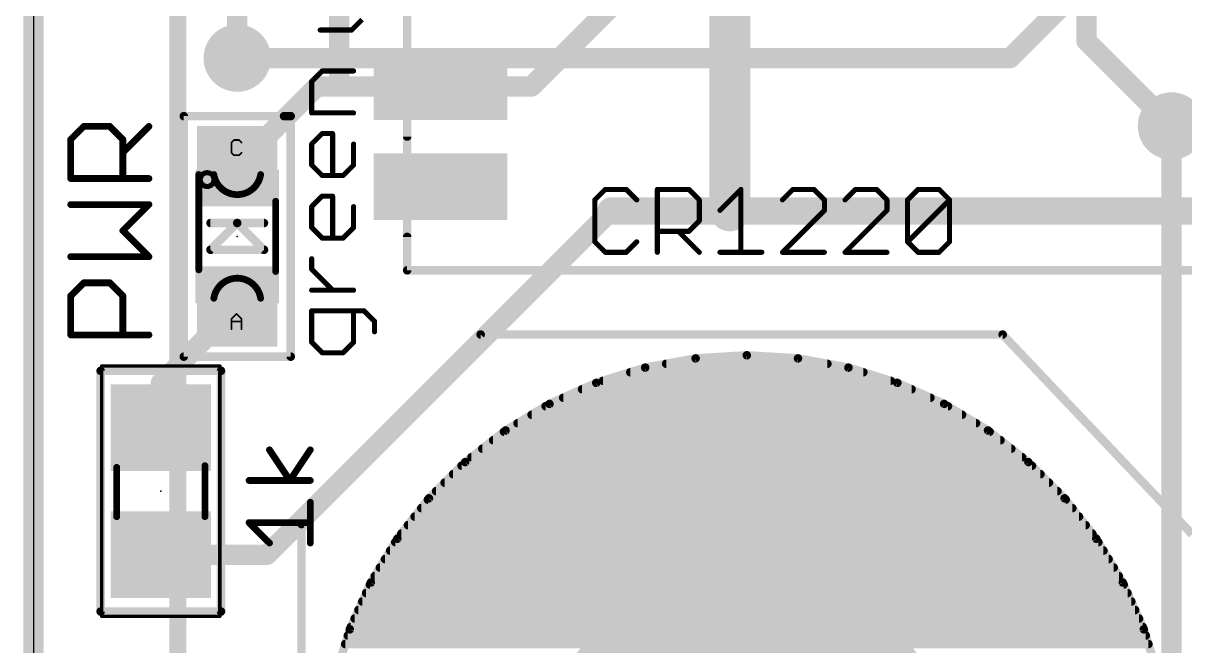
# Model space of a CAD drawing. Extents: x -4.4 to 68.7, y -2.2 to 55.1.
# Drawn here: x -0.15 to 17.22, y 8.74 to 18.05 of the extents above; entities that cross this region are included whole.
import ezdxf

# ---------------------------------------------------------------- set-up
doc = ezdxf.new("R2010")
doc.units = 0
for name, color, linetype in [('1', 12, 'CONTINUOUS'), ('16', 132, 'CONTINUOUS'), ('18', 110, 'CONTINUOUS'), ('20', 53, 'CONTINUOUS'), ('21', 40, 'CONTINUOUS'), ('23', 53, 'CONTINUOUS'), ('27', 253, 'CONTINUOUS'), ('39', 12, 'CONTINUOUS'), ('41', 12, 'CONTINUOUS'), ('51', 253, 'CONTINUOUS')]:
    doc.layers.add(name, color=color, linetype=linetype)

# ---------------------------------------------------------------- blocks, each defined once
blk = doc.blocks.new('PIE')
at = {"const_width": 0.5}
blk.add_lwpolyline([(0, -0.25, 1), (0, 0.25, 1), (0, -0.25)], format="xyb", dxfattribs=at)
blk = doc.blocks.new('RECT')
blk.add_solid([(-0.5, -0.5), (0.5, -0.5), (-0.5, 0.5), (0.5, 0.5)])
blk = doc.blocks.new('ROUNDV')
at = {"const_width": 0.5}
blk.add_lwpolyline([(0, -0.25, 1), (0, 0.25, 1), (0, -0.25)], format="xyb", dxfattribs=at)

msp = doc.modelspace()

# ---------------------------------------------------------------- linework, layer by layer
at = {"layer": '1'}
for points, const_width in [([(10.414, 32.004), (10.414, 15.24)], 0.6096), ([(15.748, 26.924), (15.748, 17.78)], 0.3048), ([(4.572, 20.989), (4.572, 17.102)], 0.3048), ([(3.048, 17.526), (3.048, 18.889)], 0.3048), ([(7.45, 17.102), (9.144, 18.796)], 0.3048), ([(15.748, 17.78), (17.018, 16.51)], 0.3048), ([(4.241, 17.102), (3.048, 15.909)], 0.3048), ([(4.572, 17.102), (4.241, 17.102)], 0.3048), ([(6.089, 17.102), (4.572, 17.102)], 0.3048), ([(6.089, 17.102), (7.45, 17.102)], 0.3048), ([(8.636, 15.24), (3.495, 10.099)], 0.3048), ([(8.636, 15.24), (10.414, 15.24)], 0.4064), ([(10.414, 15.24), (18.288, 15.24)], 0.4064), ([(3.048, 13.809), (1.905, 12.666)], 0.3048), ([(1.905, 12.666), (1.905, 11.999)], 0.3048), ([(3.495, 10.099), (1.905, 10.099)], 0.3048)]:
    msp.add_lwpolyline(points, dxfattribs=dict(at, const_width=const_width))
for points, const_width in [([(15.8019, 17.8339, 1), (15.6941, 17.7261)], 0.1524), ([(15.6718, 17.78, 1), (15.8242, 17.78)], 0.1524), ([(2.9718, 17.526, 1), (3.1242, 17.526)], 0.1524), ([(4.241, 17.1782, 1), (4.241, 17.0258)], 0.1524), ([(4.2949, 17.0481, 1), (4.1871, 17.1559)], 0.1524), ([(4.572, 17.1782, 1), (4.572, 17.0258)], 0.1524), ([(4.572, 17.0258, 1), (4.572, 17.1782)], 0.1524), ([(6.089, 17.1782, 1), (6.089, 17.0258)], 0.1524), ([(6.089, 17.0258, 1), (6.089, 17.1782)], 0.1524), ([(7.3961, 17.1559, 1), (7.5039, 17.0481)], 0.1524), ([(7.45, 17.0258, 1), (7.45, 17.1782)], 0.1524), ([(4.4958, 17.102, 1), (4.6482, 17.102)], 0.1524), ([(16.9641, 16.4561, 1), (17.0719, 16.5639)], 0.1524), ([(2.9941, 15.9629, 1), (3.1019, 15.8551)], 0.1524), ([(8.636, 15.3416, 1), (8.636, 15.1384)], 0.2032), ([(8.6899, 15.1861, 1), (8.5821, 15.2939)], 0.1524), ([(10.2616, 15.24, 1), (10.5664, 15.24)], 0.3048), ([(10.414, 15.3416, 1), (10.414, 15.1384)], 0.2032), ([(10.414, 15.1384, 1), (10.414, 15.3416)], 0.2032), ([(3.1019, 13.7551, 1), (2.9941, 13.8629)], 0.1524), ([(1.9812, 12.666, 1), (1.8288, 12.666)], 0.1524), ([(1.8511, 12.7199, 1), (1.9589, 12.6121)], 0.1524), ([(1.8288, 11.999, 1), (1.9812, 11.999)], 0.1524), ([(1.905, 10.1752, 1), (1.905, 10.0228)], 0.1524), ([(3.495, 10.0228, 1), (3.495, 10.1752)], 0.1524), ([(3.4411, 10.1529, 1), (3.5489, 10.0451)], 0.1524)]:
    msp.add_lwpolyline(points, format="xyb", dxfattribs=dict(at, const_width=const_width))
at = {"layer": '16'}
for points, const_width in [([(0, 53.34), (0, 0)], 0.3048), ([(2.159, 6.604), (2.159, 46.609)], 0.254), ([(17.653, 20.574), (14.605, 17.526)], 0.3048), ([(14.605, 17.526), (3.048, 17.526)], 0.3048), ([(17.018, 16.51), (17.018, 3.81)], 0.3048)]:
    msp.add_lwpolyline(points, dxfattribs=dict(at, const_width=const_width))
at = {"layer": '16', "const_width": 0.1524}
for points in [[(3.048, 17.6022, 1), (3.048, 17.4498)], [(14.5511, 17.5799, 1), (14.6589, 17.4721)], [(14.605, 17.4498, 1), (14.605, 17.6022)], [(17.0942, 16.51, 1), (16.9418, 16.51)]]:
    msp.add_lwpolyline(points, format="xyb", dxfattribs=at)
at = {"layer": '20'}
msp.add_line((0, 53.34), (0, 0), dxfattribs=at)
at = {"layer": '21'}
for points, const_width in [([(5.589, 16.352), (5.589, 28.352)], 0.127), ([(2.248, 13.0605), (2.248, 16.6575)], 0.127), ([(2.248, 16.6575), (3.745, 16.6575)], 0.127), ([(3.748, 16.6575), (3.848, 16.6575)], 0.127), ([(3.848, 16.6575), (3.848, 13.0605)], 0.127), ([(0.5578, 16.3093), (0.7527, 16.5042)], 0.1016), ([(0.7527, 16.5042), (1.1425, 16.5042)], 0.1016), ([(1.1425, 16.5042), (1.3374, 16.3093)], 0.1016), ([(1.3374, 16.1144), (1.7272, 16.5042)], 0.1016), ([(0.5578, 15.7246), (0.5578, 16.3093)], 0.1016), ([(1.3374, 16.3093), (1.3374, 15.7246)], 0.1016), ([(1.7272, 15.7246), (0.5578, 15.7246)], 0.1016), ([(1.7272, 15.3348), (0.5578, 15.3348)], 0.1016), ([(1.3374, 14.945), (1.7272, 15.3348)], 0.1016), ([(2.648, 15.059), (3.048, 15.059)], 0.127), ([(3.048, 15.059), (2.648, 14.659)], 0.127), ([(3.048, 15.059), (3.448, 15.059)], 0.127), ([(3.448, 14.659), (3.048, 15.059)], 0.127), ([(1.7272, 14.5552), (1.3374, 14.945)], 0.1016), ([(5.589, 14.352), (5.589, 14.852)], 0.127), ([(0.5578, 14.5552), (1.7272, 14.5552)], 0.1016), ([(2.648, 14.659), (3.448, 14.659)], 0.127), ([(21.589, 14.352), (5.589, 14.352)], 0.127), ([(0.5578, 13.9705), (0.7527, 14.1654)], 0.1016), ([(0.7527, 14.1654), (1.1425, 14.1654)], 0.1016), ([(1.1425, 14.1654), (1.3374, 13.9705)], 0.1016), ([(0.5578, 13.3858), (0.5578, 13.9705)], 0.1016), ([(1.3374, 13.9705), (1.3374, 13.3858)], 0.1016), ([(1.7272, 13.3858), (0.5578, 13.3858)], 0.1016), ([(6.688, 13.391), (4.008, 10.557)], 0.127), ([(14.494, 13.391), (6.688, 13.391)], 0.127), ([(17.328, 10.403), (14.494, 13.391)], 0.127), ([(3.848, 13.0605), (2.248, 13.0605)], 0.127), ([(1.005, 9.249), (1.005, 12.849)], 0.127), ([(1.005, 12.849), (2.805, 12.849)], 0.127), ([(2.805, 12.849), (2.805, 9.249)], 0.127), ([(4.008, 10.557), (4.008, 8.271)], 0.127), ([(2.805, 9.249), (1.005, 9.249)], 0.127)]:
    msp.add_lwpolyline(points, dxfattribs=dict(at, const_width=const_width))
for points, const_width in [([(2.248, 16.6893, 1), (2.248, 16.6258)], 0.0635), ([(2.2798, 16.6575, 1), (2.2163, 16.6575)], 0.0635), ([(3.748, 16.6893, 1), (3.748, 16.6258)], 0.0635), ([(3.745, 16.6258, 1), (3.745, 16.6893)], 0.0635), ([(3.8798, 16.6575, 1), (3.8163, 16.6575)], 0.0635), ([(3.848, 16.6258, 1), (3.848, 16.6893)], 0.0635), ([(0.7527, 16.5296, 1), (0.7527, 16.4788)], 0.0508), ([(0.7707, 16.4862, 1), (0.7347, 16.5222)], 0.0508), ([(1.1605, 16.5222, 1), (1.1245, 16.4862)], 0.0508), ([(1.1425, 16.4788, 1), (1.1425, 16.5296)], 0.0508), ([(1.7452, 16.4862, 1), (1.7092, 16.5222)], 0.0508), ([(0.5398, 16.3273, 1), (0.5758, 16.2913)], 0.0508), ([(0.5832, 16.3093, 1), (0.5324, 16.3093)], 0.0508), ([(1.3628, 16.3093, 1), (1.312, 16.3093)], 0.0508), ([(1.3194, 16.2913, 1), (1.3554, 16.3273)], 0.0508), ([(5.5573, 16.352, 1), (5.6208, 16.352)], 0.0635), ([(1.3194, 16.1324, 1), (1.3554, 16.0964)], 0.0508), ([(0.5578, 15.75, 1), (0.5578, 15.6992)], 0.0508), ([(0.5324, 15.7246, 1), (0.5832, 15.7246)], 0.0508), ([(1.312, 15.7246, 1), (1.3628, 15.7246)], 0.0508), ([(1.7272, 15.6992, 1), (1.7272, 15.75)], 0.0508), ([(0.5578, 15.3602, 1), (0.5578, 15.3094)], 0.0508), ([(1.7452, 15.3168, 1), (1.7092, 15.3528)], 0.0508), ([(1.7272, 15.3094, 1), (1.7272, 15.3602)], 0.0508), ([(2.648, 15.0908, 1), (2.648, 15.0273)], 0.0635), ([(3.0705, 15.0815, 1), (3.0255, 15.0365)], 0.0635), ([(3.048, 15.0908, 1), (3.048, 15.0273)], 0.0635), ([(3.0705, 15.0365, 1), (3.0255, 15.0815)], 0.0635), ([(3.048, 15.0273, 1), (3.048, 15.0908)], 0.0635), ([(3.448, 15.0273, 1), (3.448, 15.0908)], 0.0635), ([(1.3554, 14.963, 1), (1.3194, 14.927)], 0.0508), ([(1.3194, 14.963, 1), (1.3554, 14.927)], 0.0508), ([(5.6208, 14.852, 1), (5.5573, 14.852)], 0.0635), ([(0.5578, 14.5806, 1), (0.5578, 14.5298)], 0.0508), ([(1.7092, 14.5372, 1), (1.7452, 14.5732)], 0.0508), ([(1.7272, 14.5298, 1), (1.7272, 14.5806)], 0.0508), ([(2.6255, 14.6815, 1), (2.6705, 14.6365)], 0.0635), ([(2.648, 14.6908, 1), (2.648, 14.6273)], 0.0635), ([(3.4255, 14.6365, 1), (3.4705, 14.6815)], 0.0635), ([(3.448, 14.6273, 1), (3.448, 14.6908)], 0.0635), ([(5.589, 14.3838, 1), (5.589, 14.3202)], 0.0635), ([(5.5573, 14.352, 1), (5.6208, 14.352)], 0.0635), ([(0.7527, 14.1908, 1), (0.7527, 14.14)], 0.0508), ([(0.7707, 14.1474, 1), (0.7347, 14.1834)], 0.0508), ([(1.1605, 14.1834, 1), (1.1245, 14.1474)], 0.0508), ([(1.1425, 14.14, 1), (1.1425, 14.1908)], 0.0508), ([(0.5398, 13.9885, 1), (0.5758, 13.9525)], 0.0508), ([(0.5832, 13.9705, 1), (0.5324, 13.9705)], 0.0508), ([(1.3628, 13.9705, 1), (1.312, 13.9705)], 0.0508), ([(1.3194, 13.9525, 1), (1.3554, 13.9885)], 0.0508), ([(0.5578, 13.4112, 1), (0.5578, 13.3604)], 0.0508), ([(0.5324, 13.3858, 1), (0.5832, 13.3858)], 0.0508), ([(1.312, 13.3858, 1), (1.3628, 13.3858)], 0.0508), ([(1.7272, 13.3604, 1), (1.7272, 13.4112)], 0.0508), ([(6.688, 13.4228, 1), (6.688, 13.3592)], 0.0635), ([(6.7111, 13.3692, 1), (6.6649, 13.4128)], 0.0635), ([(14.517, 13.4128, 1), (14.471, 13.3692)], 0.0635), ([(14.494, 13.3592, 1), (14.494, 13.4228)], 0.0635), ([(2.248, 13.0923, 1), (2.248, 13.0288)], 0.0635), ([(2.2163, 13.0605, 1), (2.2798, 13.0605)], 0.0635), ([(3.8163, 13.0605, 1), (3.8798, 13.0605)], 0.0635), ([(3.848, 13.0288, 1), (3.848, 13.0923)], 0.0635), ([(1.005, 12.8808, 1), (1.005, 12.8172)], 0.0635), ([(1.0368, 12.849, 1), (0.9733, 12.849)], 0.0635), ([(2.8368, 12.849, 1), (2.7732, 12.849)], 0.0635), ([(2.805, 12.8172, 1), (2.805, 12.8808)], 0.0635), ([(4.0397, 10.557, 1), (3.9762, 10.557)], 0.0635), ([(3.9849, 10.5788, 1), (4.0311, 10.5352)], 0.0635), ([(1.005, 9.2808, 1), (1.005, 9.2172)], 0.0635), ([(0.9733, 9.249, 1), (1.0368, 9.249)], 0.0635), ([(2.7732, 9.249, 1), (2.8368, 9.249)], 0.0635), ([(2.805, 9.2172, 1), (2.805, 9.2808)], 0.0635)]:
    msp.add_lwpolyline(points, format="xyb", dxfattribs=dict(at, const_width=const_width))
at = {"layer": '23'}
for p in [(3.048, 14.859), (1.905, 11.049)]:
    msp.add_point(p, dxfattribs=at)
at = {"layer": '27'}
for points, const_width in [([(4.7581, 17.9451), (4.9149, 18.1019)], 0.0762), ([(4.2878, 17.9451), (4.7581, 17.9451)], 0.0762), ([(4.1608, 17.1756), (4.3176, 17.3323)], 0.0762), ([(4.3176, 17.3323), (4.7879, 17.3323)], 0.0762), ([(4.1608, 16.7053), (4.1608, 17.1756)], 0.0762), ([(4.7879, 16.7053), (4.1608, 16.7053)], 0.0762), ([(4.1608, 16.24), (4.3176, 16.3968)], 0.0762), ([(4.3176, 16.3968), (4.4744, 16.3968)], 0.0762), ([(4.4744, 16.3968), (4.4744, 15.7697)], 0.0762), ([(4.1608, 15.9265), (4.1608, 16.24)], 0.0762), ([(4.7879, 16.24), (4.7879, 15.9265)], 0.0762), ([(4.3176, 15.7697), (4.1608, 15.9265)], 0.0762), ([(4.6311, 15.7697), (4.3176, 15.7697)], 0.0762), ([(4.7879, 15.9265), (4.6311, 15.7697)], 0.0762), ([(4.1608, 15.3045), (4.3176, 15.4613)], 0.0762), ([(4.3176, 15.4613), (4.4744, 15.4613)], 0.0762), ([(4.4744, 15.4613), (4.4744, 14.8342)], 0.0762), ([(8.5518, 15.5617), (8.395, 15.4049)], 0.0762), ([(8.8653, 15.5617), (8.5518, 15.5617)], 0.0762), ([(9.0221, 15.4049), (8.8653, 15.5617)], 0.0762), ([(9.3305, 14.6211), (9.3305, 15.5617)], 0.0762), ([(9.3305, 15.5617), (9.8008, 15.5617)], 0.0762), ([(9.8008, 15.5617), (9.9576, 15.4049)], 0.0762), ([(10.266, 15.2482), (10.5796, 15.5617)], 0.0762), ([(10.5796, 15.5617), (10.5796, 14.6211)], 0.0762), ([(11.3583, 15.5617), (11.2015, 15.4049)], 0.0762), ([(11.6718, 15.5617), (11.3583, 15.5617)], 0.0762), ([(11.8286, 15.4049), (11.6718, 15.5617)], 0.0762), ([(12.2938, 15.5617), (12.1371, 15.4049)], 0.0762), ([(12.6074, 15.5617), (12.2938, 15.5617)], 0.0762), ([(12.7641, 15.4049), (12.6074, 15.5617)], 0.0762), ([(13.0726, 15.4049), (13.2293, 15.5617)], 0.0762), ([(13.2293, 15.5617), (13.5429, 15.5617)], 0.0762), ([(13.5429, 15.5617), (13.6996, 15.4049)], 0.0762), ([(4.1608, 14.991), (4.1608, 15.3045)], 0.0762), ([(4.7879, 15.3045), (4.7879, 14.991)], 0.0762), ([(8.395, 15.4049), (8.395, 14.7779)], 0.0762), ([(9.9576, 15.4049), (9.9576, 15.0914)], 0.0762), ([(11.2015, 14.6211), (11.8286, 15.2482)], 0.0762), ([(11.8286, 15.2482), (11.8286, 15.4049)], 0.0762), ([(12.1371, 14.6211), (12.7641, 15.2482)], 0.0762), ([(12.7641, 15.2482), (12.7641, 15.4049)], 0.0762), ([(13.0726, 14.7779), (13.0726, 15.4049)], 0.0762), ([(13.0726, 14.7779), (13.6996, 15.4049)], 0.0762), ([(13.6996, 15.4049), (13.6996, 14.7779)], 0.0762), ([(9.9576, 15.0914), (9.8008, 14.9346)], 0.0762), ([(4.3176, 14.8342), (4.1608, 14.991)], 0.0762), ([(4.7879, 14.991), (4.6311, 14.8342)], 0.0762), ([(9.8008, 14.9346), (9.3305, 14.9346)], 0.0762), ([(9.644, 14.9346), (9.9576, 14.6211)], 0.0762), ([(4.6311, 14.8342), (4.3176, 14.8342)], 0.0762), ([(8.395, 14.7779), (8.5518, 14.6211)], 0.0762), ([(8.8653, 14.6211), (9.0221, 14.7779)], 0.0762), ([(13.2293, 14.6211), (13.0726, 14.7779)], 0.0762), ([(13.6996, 14.7779), (13.5429, 14.6211)], 0.0762), ([(8.5518, 14.6211), (8.8653, 14.6211)], 0.0762), ([(10.266, 14.6211), (10.8931, 14.6211)], 0.0762), ([(11.8286, 14.6211), (11.2015, 14.6211)], 0.0762), ([(12.7641, 14.6211), (12.1371, 14.6211)], 0.0762), ([(13.5429, 14.6211), (13.2293, 14.6211)], 0.0762), ([(4.1608, 14.3682), (4.1608, 14.5249)], 0.0762), ([(4.4744, 14.0546), (4.1608, 14.3682)], 0.0762), ([(4.7879, 14.0546), (4.1608, 14.0546)], 0.0762), ([(4.9447, 13.7462), (4.1608, 13.7462)], 0.0762), ([(4.1608, 13.7462), (4.1608, 13.2759)], 0.0762), ([(4.7879, 13.2759), (4.7879, 13.7462)], 0.0762), ([(5.1014, 13.5894), (4.9447, 13.7462)], 0.0762), ([(5.1014, 13.4326), (5.1014, 13.5894)], 0.0762), ([(4.1608, 13.2759), (4.3176, 13.1191)], 0.0762), ([(4.6311, 13.1191), (4.7879, 13.2759)], 0.0762), ([(4.3176, 13.1191), (4.6311, 13.1191)], 0.0762), ([(3.8351, 11.2092), (3.5301, 11.6668)], 0.1016), ([(4.1402, 11.6668), (3.8351, 11.2092)], 0.1016), ([(4.1402, 11.2092), (3.225, 11.2092)], 0.1016), ([(4.1402, 10.2737), (4.1402, 10.8838)], 0.1016), ([(3.5301, 10.2737), (3.225, 10.5787)], 0.1016), ([(3.225, 10.5787), (4.1402, 10.5787)], 0.1016)]:
    msp.add_lwpolyline(points, dxfattribs=dict(at, const_width=const_width))
for points, const_width in [([(4.2878, 17.9642, 1), (4.2878, 17.9261)], 0.0381), ([(4.7447, 17.9586, 1), (4.7716, 17.9316)], 0.0381), ([(4.7581, 17.9261, 1), (4.7581, 17.9642)], 0.0381), ([(4.3176, 17.3514, 1), (4.3176, 17.3133)], 0.0381), ([(4.3311, 17.3189, 1), (4.3041, 17.3458)], 0.0381), ([(4.7879, 17.3133, 1), (4.7879, 17.3514)], 0.0381), ([(4.1799, 17.1756, 1), (4.1418, 17.1756)], 0.0381), ([(4.1474, 17.189, 1), (4.1743, 17.1621)], 0.0381), ([(4.1608, 16.7243, 1), (4.1608, 16.6862)], 0.0381), ([(4.1418, 16.7053, 1), (4.1799, 16.7053)], 0.0381), ([(4.7879, 16.6862, 1), (4.7879, 16.7243)], 0.0381), ([(4.3176, 16.4159, 1), (4.3176, 16.3778)], 0.0381), ([(4.3311, 16.3833, 1), (4.3041, 16.4103)], 0.0381), ([(4.4934, 16.3968, 1), (4.4553, 16.3968)], 0.0381), ([(4.4744, 16.3778, 1), (4.4744, 16.4159)], 0.0381), ([(4.1799, 16.24, 1), (4.1418, 16.24)], 0.0381), ([(4.1474, 16.2535, 1), (4.1743, 16.2266)], 0.0381), ([(4.807, 16.24, 1), (4.7689, 16.24)], 0.0381), ([(4.1743, 15.94, 1), (4.1474, 15.913)], 0.0381), ([(4.1418, 15.9265, 1), (4.1799, 15.9265)], 0.0381), ([(4.3176, 15.7888, 1), (4.3176, 15.7507)], 0.0381), ([(4.6311, 15.7507, 1), (4.6311, 15.7888)], 0.0381), ([(4.7689, 15.9265, 1), (4.807, 15.9265)], 0.0381), ([(4.8014, 15.913, 1), (4.7744, 15.94)], 0.0381), ([(4.3041, 15.7563, 1), (4.3311, 15.7832)], 0.0381), ([(4.4553, 15.7697, 1), (4.4934, 15.7697)], 0.0381), ([(4.6177, 15.7832, 1), (4.6446, 15.7563)], 0.0381), ([(4.3176, 15.4803, 1), (4.3176, 15.4422)], 0.0381), ([(4.3311, 15.4478, 1), (4.3041, 15.4748)], 0.0381), ([(4.4934, 15.4613, 1), (4.4553, 15.4613)], 0.0381), ([(4.4744, 15.4422, 1), (4.4744, 15.4803)], 0.0381), ([(8.5518, 15.5808, 1), (8.5518, 15.5427)], 0.0381), ([(8.5652, 15.5482, 1), (8.5383, 15.5752)], 0.0381), ([(8.8788, 15.5752, 1), (8.8518, 15.5482)], 0.0381), ([(8.8653, 15.5427, 1), (8.8653, 15.5808)], 0.0381), ([(9.3305, 15.5808, 1), (9.3305, 15.5427)], 0.0381), ([(9.3496, 15.5617, 1), (9.3115, 15.5617)], 0.0381), ([(9.8143, 15.5752, 1), (9.7873, 15.5482)], 0.0381), ([(9.8008, 15.5427, 1), (9.8008, 15.5808)], 0.0381), ([(10.5986, 15.5617, 1), (10.5605, 15.5617)], 0.0381), ([(10.593, 15.5482, 1), (10.5661, 15.5752)], 0.0381), ([(11.3583, 15.5808, 1), (11.3583, 15.5427)], 0.0381), ([(11.3718, 15.5482, 1), (11.3448, 15.5752)], 0.0381), ([(11.6853, 15.5752, 1), (11.6584, 15.5482)], 0.0381), ([(11.6718, 15.5427, 1), (11.6718, 15.5808)], 0.0381), ([(12.2938, 15.5808, 1), (12.2938, 15.5427)], 0.0381), ([(12.3073, 15.5482, 1), (12.2804, 15.5752)], 0.0381), ([(12.6208, 15.5752, 1), (12.5939, 15.5482)], 0.0381), ([(12.6074, 15.5427, 1), (12.6074, 15.5808)], 0.0381), ([(13.2293, 15.5808, 1), (13.2293, 15.5427)], 0.0381), ([(13.2428, 15.5482, 1), (13.2159, 15.5752)], 0.0381), ([(13.5563, 15.5752, 1), (13.5294, 15.5482)], 0.0381), ([(13.5429, 15.5427, 1), (13.5429, 15.5808)], 0.0381), ([(4.1799, 15.3045, 1), (4.1418, 15.3045)], 0.0381), ([(4.1474, 15.318, 1), (4.1743, 15.291)], 0.0381), ([(4.807, 15.3045, 1), (4.7689, 15.3045)], 0.0381), ([(8.414, 15.4049, 1), (8.3759, 15.4049)], 0.0381), ([(8.3815, 15.4184, 1), (8.4085, 15.3915)], 0.0381), ([(9.0086, 15.3915, 1), (9.0355, 15.4184)], 0.0381), ([(9.9766, 15.4049, 1), (9.9385, 15.4049)], 0.0381), ([(9.9441, 15.3915, 1), (9.971, 15.4184)], 0.0381), ([(11.1881, 15.4184, 1), (11.215, 15.3915)], 0.0381), ([(11.8477, 15.4049, 1), (11.8096, 15.4049)], 0.0381), ([(11.8151, 15.3915, 1), (11.8421, 15.4184)], 0.0381), ([(11.8421, 15.2347, 1), (11.8151, 15.2616)], 0.0381), ([(12.1236, 15.4184, 1), (12.1505, 15.3915)], 0.0381), ([(12.7832, 15.4049, 1), (12.7451, 15.4049)], 0.0381), ([(12.7507, 15.3915, 1), (12.7776, 15.4184)], 0.0381), ([(12.7776, 15.2347, 1), (12.7507, 15.2616)], 0.0381), ([(13.0916, 15.4049, 1), (13.0535, 15.4049)], 0.0381), ([(13.0591, 15.4184, 1), (13.086, 15.3915)], 0.0381), ([(13.7187, 15.4049, 1), (13.6806, 15.4049)], 0.0381), ([(13.7131, 15.3915, 1), (13.6862, 15.4184)], 0.0381), ([(13.6862, 15.3915, 1), (13.7131, 15.4184)], 0.0381), ([(9.971, 15.0779, 1), (9.9441, 15.1049)], 0.0381), ([(10.2526, 15.2616, 1), (10.2795, 15.2347)], 0.0381), ([(11.8096, 15.2482, 1), (11.8477, 15.2482)], 0.0381), ([(12.7451, 15.2482, 1), (12.7832, 15.2482)], 0.0381), ([(4.1743, 15.0045, 1), (4.1474, 14.9775)], 0.0381), ([(4.1418, 14.991, 1), (4.1799, 14.991)], 0.0381), ([(4.7689, 14.991, 1), (4.807, 14.991)], 0.0381), ([(4.8014, 14.9775, 1), (4.7744, 15.0045)], 0.0381), ([(9.3305, 14.9537, 1), (9.3305, 14.9156)], 0.0381), ([(9.6575, 14.9481, 1), (9.6306, 14.9212)], 0.0381), ([(9.7873, 14.9481, 1), (9.8143, 14.9212)], 0.0381), ([(9.8008, 14.9156, 1), (9.8008, 14.9537)], 0.0381), ([(9.9385, 15.0914, 1), (9.9766, 15.0914)], 0.0381), ([(4.3176, 14.8533, 1), (4.3176, 14.8152)], 0.0381), ([(4.3041, 14.8207, 1), (4.3311, 14.8477)], 0.0381), ([(4.4553, 14.8342, 1), (4.4934, 14.8342)], 0.0381), ([(4.6177, 14.8477, 1), (4.6446, 14.8207)], 0.0381), ([(4.6311, 14.8152, 1), (4.6311, 14.8533)], 0.0381), ([(8.3759, 14.7779, 1), (8.414, 14.7779)], 0.0381), ([(8.4085, 14.7913, 1), (8.3815, 14.7644)], 0.0381), ([(9.0355, 14.7644, 1), (9.0086, 14.7913)], 0.0381), ([(13.0535, 14.7779, 1), (13.0916, 14.7779)], 0.0381), ([(13.086, 14.7913, 1), (13.0591, 14.7644)], 0.0381), ([(13.0591, 14.7913, 1), (13.086, 14.7644)], 0.0381), ([(13.6806, 14.7779, 1), (13.7187, 14.7779)], 0.0381), ([(13.7131, 14.7644, 1), (13.6862, 14.7913)], 0.0381), ([(8.5518, 14.6402, 1), (8.5518, 14.6021)], 0.0381), ([(8.5383, 14.6076, 1), (8.5652, 14.6346)], 0.0381), ([(8.8518, 14.6346, 1), (8.8788, 14.6076)], 0.0381), ([(8.8653, 14.6021, 1), (8.8653, 14.6402)], 0.0381), ([(9.3115, 14.6211, 1), (9.3496, 14.6211)], 0.0381), ([(9.9441, 14.6076, 1), (9.971, 14.6346)], 0.0381), ([(10.266, 14.6402, 1), (10.266, 14.6021)], 0.0381), ([(10.5605, 14.6211, 1), (10.5986, 14.6211)], 0.0381), ([(10.8931, 14.6021, 1), (10.8931, 14.6402)], 0.0381), ([(11.2015, 14.6402, 1), (11.2015, 14.6021)], 0.0381), ([(11.1881, 14.6346, 1), (11.215, 14.6076)], 0.0381), ([(11.8286, 14.6021, 1), (11.8286, 14.6402)], 0.0381), ([(12.1236, 14.6346, 1), (12.1505, 14.6076)], 0.0381), ([(12.1371, 14.6402, 1), (12.1371, 14.6021)], 0.0381), ([(12.7641, 14.6021, 1), (12.7641, 14.6402)], 0.0381), ([(13.2293, 14.6402, 1), (13.2293, 14.6021)], 0.0381), ([(13.2159, 14.6076, 1), (13.2428, 14.6346)], 0.0381), ([(13.5294, 14.6346, 1), (13.5563, 14.6076)], 0.0381), ([(13.5429, 14.6021, 1), (13.5429, 14.6402)], 0.0381), ([(4.1799, 14.5249, 1), (4.1418, 14.5249)], 0.0381), ([(4.1418, 14.3682, 1), (4.1799, 14.3682)], 0.0381), ([(4.1743, 14.3816, 1), (4.1474, 14.3547)], 0.0381), ([(4.1608, 14.0737, 1), (4.1608, 14.0356)], 0.0381), ([(4.4609, 14.0411, 1), (4.4878, 14.0681)], 0.0381), ([(4.7879, 14.0356, 1), (4.7879, 14.0737)], 0.0381), ([(4.1608, 13.7652, 1), (4.1608, 13.7271)], 0.0381), ([(4.1799, 13.7462, 1), (4.1418, 13.7462)], 0.0381), ([(4.807, 13.7462, 1), (4.7689, 13.7462)], 0.0381), ([(4.9581, 13.7596, 1), (4.9312, 13.7327)], 0.0381), ([(4.9447, 13.7271, 1), (4.9447, 13.7652)], 0.0381), ([(5.1205, 13.5894, 1), (5.0824, 13.5894)], 0.0381), ([(5.088, 13.5759, 1), (5.1149, 13.6029)], 0.0381), ([(5.0824, 13.4326, 1), (5.1205, 13.4326)], 0.0381), ([(4.1418, 13.2759, 1), (4.1799, 13.2759)], 0.0381), ([(4.1743, 13.2893, 1), (4.1474, 13.2624)], 0.0381), ([(4.7689, 13.2759, 1), (4.807, 13.2759)], 0.0381), ([(4.8014, 13.2624, 1), (4.7744, 13.2893)], 0.0381), ([(4.3176, 13.1382, 1), (4.3176, 13.1001)], 0.0381), ([(4.3041, 13.1056, 1), (4.3311, 13.1326)], 0.0381), ([(4.6177, 13.1326, 1), (4.6446, 13.1056)], 0.0381), ([(4.6311, 13.1001, 1), (4.6311, 13.1382)], 0.0381), ([(3.5512, 11.6809, 1), (3.5089, 11.6527)], 0.0508), ([(4.1613, 11.6527, 1), (4.1191, 11.6809)], 0.0508), ([(3.225, 11.2346, 1), (3.225, 11.1838)], 0.0508), ([(3.814, 11.2233, 1), (3.8563, 11.1951)], 0.0508), ([(3.814, 11.1951, 1), (3.8563, 11.2233)], 0.0508), ([(4.1402, 11.1838, 1), (4.1402, 11.2346)], 0.0508), ([(4.1656, 10.8838, 1), (4.1148, 10.8838)], 0.0508), ([(3.225, 10.6041, 1), (3.225, 10.5533)], 0.0508), ([(3.243, 10.5967, 1), (3.2071, 10.5608)], 0.0508), ([(4.1402, 10.5533, 1), (4.1402, 10.6041)], 0.0508), ([(3.5121, 10.2557, 1), (3.548, 10.2916)], 0.0508), ([(4.1148, 10.2737, 1), (4.1656, 10.2737)], 0.0508)]:
    msp.add_lwpolyline(points, format="xyb", dxfattribs=dict(at, const_width=const_width))
at = {"layer": '39', "const_width": 0.0508}
for points in [[(1.022, 9.176), (1.022, 12.922)], [(1.022, 12.922), (2.788, 12.922)], [(2.788, 12.922), (2.788, 9.176)], [(2.788, 9.176), (1.022, 9.176)]]:
    msp.add_lwpolyline(points, dxfattribs=at)
at = {"layer": '39', "const_width": 0.0254}
for points in [[(1.0347, 12.922, 1), (1.0093, 12.922)], [(1.022, 12.9347, 1), (1.022, 12.9093)], [(2.8007, 12.922, 1), (2.7753, 12.922)], [(2.788, 12.9093, 1), (2.788, 12.9347)], [(1.022, 9.1887, 1), (1.022, 9.1633)], [(1.0093, 9.176, 1), (1.0347, 9.176)], [(2.7753, 9.176, 1), (2.8007, 9.176)], [(2.788, 9.1633, 1), (2.788, 9.1887)]]:
    msp.add_lwpolyline(points, format="xyb", dxfattribs=at)
at = {"layer": '41', "const_width": 0.127}
for points in [[(9.1483, 12.8965), (9.9026, 13.0347)], [(9.9026, 13.0347), (10.668, 13.081)], [(10.668, 13.081), (11.4334, 13.0347)], [(11.4334, 13.0347), (12.1877, 12.8965)], [(8.4163, 12.6684), (9.1483, 12.8965)], [(8.9254, 12.827), (12.4106, 12.827)], [(9.4622, 12.954), (11.8738, 12.954)], [(12.1877, 12.8965), (12.9197, 12.6684)], [(7.717, 12.3536), (8.4163, 12.6684)], [(8.5178, 12.7), (12.8182, 12.7)], [(12.9197, 12.6684), (13.619, 12.3536)], [(7.9222, 12.446), (13.4138, 12.446)], [(8.2044, 12.573), (13.1316, 12.573)], [(7.0608, 11.9569), (7.717, 12.3536)], [(7.6597, 12.319), (13.6763, 12.319)], [(13.619, 12.3536), (14.2752, 11.9569)], [(7.4496, 12.192), (13.8864, 12.192)], [(6.4572, 11.484), (7.0608, 11.9569)], [(7.0366, 11.938), (14.2994, 11.938)], [(7.2395, 12.065), (14.0965, 12.065)], [(14.2752, 11.9569), (14.8788, 11.484)], [(6.8745, 11.811), (14.4615, 11.811)], [(6.7124, 11.684), (14.6236, 11.684)], [(5.915, 10.9418), (6.4572, 11.484)], [(6.4031, 11.43), (14.9329, 11.43)], [(6.5503, 11.557), (14.7857, 11.557)], [(14.8788, 11.484), (15.421, 10.9418)], [(6.2761, 11.303), (15.0599, 11.303)], [(6.1491, 11.176), (15.1869, 11.176)], [(5.4421, 10.3382), (5.915, 10.9418)], [(5.8994, 10.922), (15.4366, 10.922)], [(6.0221, 11.049), (15.3139, 11.049)], [(15.421, 10.9418), (15.8939, 10.3382)], [(5.7999, 10.795), (15.5361, 10.795)], [(5.6009, 10.541), (15.7351, 10.541)], [(5.7004, 10.668), (15.6356, 10.668)], [(5.5014, 10.414), (15.8346, 10.414)], [(5.0454, 9.682), (5.4421, 10.3382)], [(5.4111, 10.287), (15.9249, 10.287)], [(15.8939, 10.3382), (16.2906, 9.682)], [(5.2575, 10.033), (16.0785, 10.033)], [(5.3343, 10.16), (16.0017, 10.16)], [(5.1808, 9.906), (16.1552, 9.906)], [(4.7306, 8.9827), (5.0454, 9.682)], [(5.104, 9.779), (16.232, 9.779)], [(16.2906, 9.682), (16.6054, 8.9827)], [(4.9747, 9.525), (16.3613, 9.525)], [(5.0319, 9.652), (16.3041, 9.652)], [(4.9175, 9.398), (16.4185, 9.398)], [(4.8032, 9.144), (16.5328, 9.144)], [(4.8604, 9.271), (16.4756, 9.271)], [(4.5025, 8.2507), (4.7306, 8.9827)], [(4.7461, 9.017), (16.5899, 9.017)], [(16.6054, 8.9827), (16.8335, 8.2507)], [(4.7017, 8.89), (16.6343, 8.89)], [(4.6622, 8.763), (16.6738, 8.763)]]:
    msp.add_lwpolyline(points, dxfattribs=at)
at = {"layer": '41', "const_width": 0.0635}
for points in [[(9.9007, 13.0664, 1), (9.9045, 13.003)], [(9.9083, 13.0035, 1), (9.8969, 13.0659)], [(10.6699, 13.1127, 1), (10.6661, 13.0493)], [(10.6699, 13.0493, 1), (10.6661, 13.1127)], [(11.4391, 13.0659, 1), (11.4277, 13.0035)], [(11.4315, 13.003, 1), (11.4353, 13.0664)], [(8.9254, 12.8588, 1), (8.9254, 12.7952)], [(9.1426, 12.9277, 1), (9.1541, 12.8653)], [(9.1578, 12.8662, 1), (9.1389, 12.9268)], [(9.4622, 12.9858, 1), (9.4622, 12.9223)], [(11.8738, 12.9223, 1), (11.8738, 12.9858)], [(12.1971, 12.9268, 1), (12.1782, 12.8662)], [(12.1819, 12.8653, 1), (12.1934, 12.9277)], [(12.4106, 12.7952, 1), (12.4106, 12.8588)], [(8.4068, 12.6987, 1), (8.4257, 12.638)], [(8.4293, 12.6394, 1), (8.4032, 12.6973)], [(8.5178, 12.7318, 1), (8.5178, 12.6683)], [(12.8182, 12.6683, 1), (12.8182, 12.7318)], [(12.9328, 12.6973, 1), (12.9067, 12.6394)], [(12.9103, 12.638, 1), (12.9292, 12.6987)], [(7.9222, 12.4778, 1), (7.9222, 12.4142)], [(8.2044, 12.6048, 1), (8.2044, 12.5412)], [(13.1316, 12.5412, 1), (13.1316, 12.6048)], [(13.4138, 12.4142, 1), (13.4138, 12.4778)], [(7.6597, 12.3508, 1), (7.6597, 12.2873)], [(7.704, 12.3826, 1), (7.73, 12.3247)], [(7.7334, 12.3265, 1), (7.7006, 12.3808)], [(13.6354, 12.3808, 1), (13.6026, 12.3265)], [(13.606, 12.3247, 1), (13.632, 12.3826)], [(13.6763, 12.2873, 1), (13.6763, 12.3508)], [(7.4496, 12.2238, 1), (7.4496, 12.1602)], [(13.8864, 12.1602, 1), (13.8864, 12.2238)], [(7.0366, 11.9698, 1), (7.0366, 11.9063)], [(7.0444, 11.9841, 1), (7.0772, 11.9298)], [(7.0804, 11.932, 1), (7.0412, 11.9819)], [(7.2395, 12.0968, 1), (7.2395, 12.0333)], [(14.0965, 12.0333, 1), (14.0965, 12.0968)], [(14.2948, 11.9819, 1), (14.2556, 11.932)], [(14.2588, 11.9298, 1), (14.2916, 11.9841)], [(14.2994, 11.9063, 1), (14.2994, 11.9698)], [(6.8745, 11.8428, 1), (6.8745, 11.7792)], [(14.4615, 11.7792, 1), (14.4615, 11.8428)], [(6.7124, 11.7158, 1), (6.7124, 11.6523)], [(14.6236, 11.6523, 1), (14.6236, 11.7158)], [(6.4031, 11.4618, 1), (6.4031, 11.3982)], [(6.4376, 11.509, 1), (6.4768, 11.4591)], [(6.4796, 11.4616, 1), (6.4347, 11.5065)], [(6.5503, 11.5888, 1), (6.5503, 11.5252)], [(14.7857, 11.5252, 1), (14.7857, 11.5888)], [(14.9013, 11.5065, 1), (14.8564, 11.4616)], [(14.8592, 11.4591, 1), (14.8984, 11.509)], [(14.9329, 11.3982, 1), (14.9329, 11.4618)], [(6.2761, 11.3348, 1), (6.2761, 11.2713)], [(15.0599, 11.2713, 1), (15.0599, 11.3348)], [(6.1491, 11.2078, 1), (6.1491, 11.1442)], [(15.1869, 11.1442, 1), (15.1869, 11.2078)], [(5.8994, 10.9538, 1), (5.8994, 10.8902)], [(5.8925, 10.9643, 1), (5.9374, 10.9194)], [(5.9399, 10.9222, 1), (5.89, 10.9614)], [(6.0221, 11.0808, 1), (6.0221, 11.0173)], [(15.3139, 11.0173, 1), (15.3139, 11.0808)], [(15.446, 10.9614, 1), (15.3961, 10.9222)], [(15.3986, 10.9194, 1), (15.4435, 10.9643)], [(15.4366, 10.8902, 1), (15.4366, 10.9538)], [(5.7999, 10.8268, 1), (5.7999, 10.7632)], [(15.5361, 10.7632, 1), (15.5361, 10.8268)], [(5.6009, 10.5728, 1), (5.6009, 10.5092)], [(5.7004, 10.6998, 1), (5.7004, 10.6363)], [(15.6356, 10.6363, 1), (15.6356, 10.6998)], [(15.7351, 10.5092, 1), (15.7351, 10.5728)], [(5.5014, 10.4458, 1), (5.5014, 10.3822)], [(15.8346, 10.3822, 1), (15.8346, 10.4458)], [(5.4111, 10.3188, 1), (5.4111, 10.2553)], [(5.4171, 10.3578, 1), (5.467, 10.3186)], [(5.4692, 10.3218, 1), (5.4149, 10.3546)], [(15.9211, 10.3546, 1), (15.8668, 10.3218)], [(15.869, 10.3186, 1), (15.9189, 10.3578)], [(15.9249, 10.2553, 1), (15.9249, 10.3188)], [(5.2575, 10.0648, 1), (5.2575, 10.0013)], [(5.3343, 10.1918, 1), (5.3343, 10.1282)], [(16.0017, 10.1282, 1), (16.0017, 10.1918)], [(16.0785, 10.0013, 1), (16.0785, 10.0648)], [(5.1808, 9.9378, 1), (5.1808, 9.8742)], [(16.1552, 9.8742, 1), (16.1552, 9.9378)], [(5.0182, 9.6984, 1), (5.0725, 9.6656)], [(5.0743, 9.669, 1), (5.0164, 9.695)], [(5.104, 9.8108, 1), (5.104, 9.7472)], [(16.232, 9.7472, 1), (16.232, 9.8108)], [(16.3196, 9.695, 1), (16.2617, 9.669)], [(16.2635, 9.6656, 1), (16.3178, 9.6984)], [(4.9747, 9.5568, 1), (4.9747, 9.4932)], [(5.0319, 9.6838, 1), (5.0319, 9.6203)], [(16.3041, 9.6203, 1), (16.3041, 9.6838)], [(16.3613, 9.4932, 1), (16.3613, 9.5568)], [(4.9175, 9.4298, 1), (4.9175, 9.3662)], [(16.4185, 9.3662, 1), (16.4185, 9.4298)], [(4.8032, 9.1758, 1), (4.8032, 9.1122)], [(4.8604, 9.3028, 1), (4.8604, 9.2393)], [(16.4756, 9.2393, 1), (16.4756, 9.3028)], [(16.5328, 9.1122, 1), (16.5328, 9.1758)], [(4.761, 8.9733, 1), (4.7003, 8.9922)], [(4.7461, 9.0488, 1), (4.7461, 8.9853)], [(16.6357, 8.9922, 1), (16.575, 8.9733)], [(16.5899, 8.9853, 1), (16.5899, 9.0488)], [(4.7017, 8.9218, 1), (4.7017, 8.8582)], [(4.7017, 8.9958, 1), (4.7596, 8.9697)], [(16.5764, 8.9697, 1), (16.6343, 8.9958)], [(16.6343, 8.8582, 1), (16.6343, 8.9218)], [(4.6622, 8.7948, 1), (4.6622, 8.7312)], [(16.6738, 8.7312, 1), (16.6738, 8.7948)]]:
    msp.add_lwpolyline(points, format="xyb", dxfattribs=at)
at = {"layer": '51'}
for points, const_width in [([(5.589, 14.352), (5.589, 30.352)], 0.127), ([(2.9988, 16.3005), (2.9607, 16.2624)], 0.0254), ([(2.9607, 16.2624), (2.9607, 16.1098)], 0.0254), ([(3.0751, 16.3005), (2.9988, 16.3005)], 0.0254), ([(3.1132, 16.2624), (3.0751, 16.3005)], 0.0254), ([(2.9607, 16.1098), (2.9988, 16.0717)], 0.0254), ([(2.9988, 16.0717), (3.0751, 16.0717)], 0.0254), ([(3.0751, 16.0717), (3.1132, 16.1098)], 0.0254), ([(2.473, 14.359), (2.473, 15.784)], 0.1016), ([(3.623, 15.384), (3.623, 14.334)], 0.1016), ([(21.589, 14.352), (5.589, 14.352)], 0.127), ([(2.9607, 13.6242), (3.037, 13.7005)], 0.0254), ([(2.9607, 13.4717), (2.9607, 13.6242)], 0.0254), ([(2.9607, 13.5861), (3.1132, 13.5861)], 0.0254), ([(3.037, 13.7005), (3.1132, 13.6242)], 0.0254), ([(3.1132, 13.6242), (3.1132, 13.4717)], 0.0254), ([(2.565, 11.43), (2.565, 10.668)], 0.1016), ([(1.245, 11.405), (1.245, 10.668)], 0.1016)]:
    msp.add_lwpolyline(points, dxfattribs=dict(at, const_width=const_width))
for points, const_width in [([(2.9562, 16.2669, 1), (2.9652, 16.2579)], 0.0127), ([(2.967, 16.2624, 1), (2.9544, 16.2624)], 0.0127), ([(2.9988, 16.3068, 1), (2.9988, 16.2941)], 0.0127), ([(3.0033, 16.296, 1), (2.9943, 16.305)], 0.0127), ([(3.0796, 16.305, 1), (3.0706, 16.296)], 0.0127), ([(3.0751, 16.2941, 1), (3.0751, 16.3068)], 0.0127), ([(3.1087, 16.2579, 1), (3.1177, 16.2669)], 0.0127), ([(2.9652, 16.1143, 1), (2.9562, 16.1053)], 0.0127), ([(2.9544, 16.1098, 1), (2.967, 16.1098)], 0.0127), ([(2.9988, 16.0781, 1), (2.9988, 16.0653)], 0.0127), ([(2.9943, 16.0672, 1), (3.0033, 16.0762)], 0.0127), ([(3.0706, 16.0762, 1), (3.0796, 16.0672)], 0.0127), ([(3.0751, 16.0653, 1), (3.0751, 16.0781)], 0.0127), ([(3.1177, 16.1053, 1), (3.1087, 16.1143)], 0.0127), ([(2.4984, 15.784, 1), (2.4476, 15.784)], 0.0508), ([(2.598, 15.606, 1), (2.598, 15.812, 1), (2.598, 15.606)], 0.0762), ([(2.698, 15.784, 0.8571), (3.398, 15.784)], 0.1016), ([(2.7231, 15.7879, 1), (2.6729, 15.7801)], 0.0508), ([(3.4231, 15.7801, 1), (3.3729, 15.7879)], 0.0508), ([(3.6484, 15.384, 1), (3.5976, 15.384)], 0.0508), ([(2.4476, 14.359, 1), (2.4984, 14.359)], 0.0508), ([(3.398, 13.934, 0.8571), (2.698, 13.934)], 0.1016), ([(3.5976, 14.334, 1), (3.6484, 14.334)], 0.0508), ([(5.589, 14.3838, 1), (5.589, 14.3202)], 0.0635), ([(5.5573, 14.352, 1), (5.6208, 14.352)], 0.0635), ([(2.6729, 13.9379, 1), (2.7231, 13.9301)], 0.0508), ([(3.3729, 13.9301, 1), (3.4231, 13.9379)], 0.0508), ([(2.9562, 13.6287, 1), (2.9652, 13.6197)], 0.0127), ([(2.9607, 13.5924, 1), (2.9607, 13.5797)], 0.0127), ([(2.967, 13.6242, 1), (2.9544, 13.6242)], 0.0127), ([(3.0415, 13.705, 1), (3.0325, 13.696)], 0.0127), ([(3.0415, 13.696, 1), (3.0325, 13.705)], 0.0127), ([(3.1196, 13.6242, 1), (3.1069, 13.6242)], 0.0127), ([(3.1087, 13.6197, 1), (3.1177, 13.6287)], 0.0127), ([(3.1132, 13.5797, 1), (3.1132, 13.5924)], 0.0127), ([(2.9544, 13.4717, 1), (2.967, 13.4717)], 0.0127), ([(3.1069, 13.4717, 1), (3.1196, 13.4717)], 0.0127), ([(2.5904, 11.43, 1), (2.5396, 11.43)], 0.0508), ([(1.2704, 11.405, 1), (1.2196, 11.405)], 0.0508), ([(1.2196, 10.668, 1), (1.2704, 10.668)], 0.0508), ([(2.5396, 10.668, 1), (2.5904, 10.668)], 0.0508)]:
    msp.add_lwpolyline(points, format="xyb", dxfattribs=dict(at, const_width=const_width))

# ---------------------------------------------------------------- block references
at = {"layer": '1', "xscale": 2}
for p in [(6.089, 17.102), (6.089, 15.602)]:
    msp.add_blockref('RECT', p, dxfattribs=at)
at = {"layer": '1'}
for name, p, xscale, yscale in [('RECT', (3.048, 15.909), 1.2, 1.2), ('RECT', (3.048, 13.809), 1.2, 1.2), ('PIE', (10.668, 6.731), 6.35, 6.35)]:
    msp.add_blockref(name, p, dxfattribs=dict(at, xscale=xscale, yscale=yscale))
at = {"layer": '1', "xscale": 1.3, "yscale": 1.5, "rotation": 270}
for p in [(1.905, 11.999), (1.905, 10.099)]:
    msp.add_blockref('RECT', p, dxfattribs=at)
at = {"layer": '18', "xscale": 1.008, "yscale": 1.008}
for p in [(3.048, 17.526), (3.048, 17.526), (17.018, 16.51), (17.018, 16.51)]:
    msp.add_blockref('ROUNDV', p, dxfattribs=at)
at = {"layer": '51'}
for p, xscale, yscale in [((2.5855, 15.8215), 0.325, 0.075), ((3.5105, 15.609), 0.325, 0.5), ((2.598, 15.49), 0.3, 0.262), ((2.798, 15.484), 0.15, 0.25), ((3.048, 15.4465), 0.4, 0.175), ((3.298, 15.484), 0.15, 0.25), ((2.5855, 14.109), 0.325, 0.5), ((2.798, 14.234), 0.15, 0.25), ((3.048, 14.2715), 0.4, 0.175), ((3.298, 14.234), 0.15, 0.25), ((3.5105, 14.109), 0.325, 0.5)]:
    msp.add_blockref('RECT', p, dxfattribs=dict(at, xscale=xscale, yscale=yscale))
at = {"layer": '51', "xscale": 0.7501, "yscale": 1.4501, "rotation": 270}
for p in [(1.9062, 11.7662), (1.9062, 10.3184)]:
    msp.add_blockref('RECT', p, dxfattribs=at)

doc.saveas('drawing.dxf')
